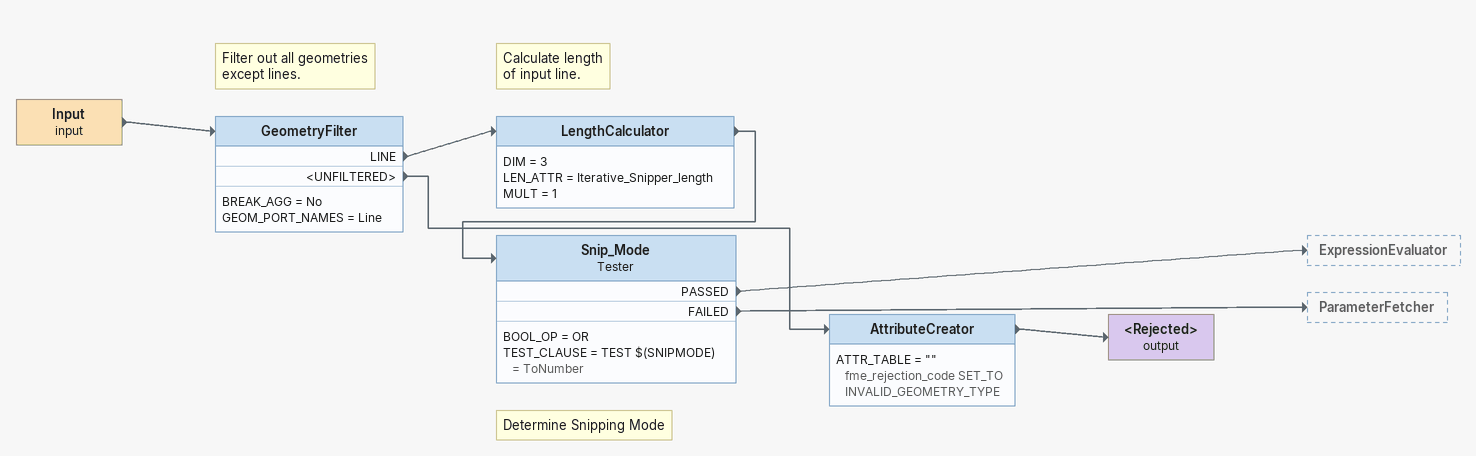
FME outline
Input (input)
    -> GeometryFilter
Note: Filter out all geometries / except lines.
GeometryFilter
    BREAK_AGG = No
    GEOM_PORT_NAMES = Line
    LINE -> LengthCalculator
    <UNFILTERED> -> AttributeCreator
Note: Calculate length / of input line.
LengthCalculator
    DIM = 3
    LEN_ATTR = Iterative_Snipper_length
    MULT = 1
    -> Snip_Mode
Note: Determine Snipping Mode
Snip_Mode: Tester
    BOOL_OP = OR
    TEST_CLAUSE = TEST $(SNIPMODE) = ToNumber
    PASSED -> ExpressionEvaluator
    FAILED -> ParameterFetcher
AttributeCreator
    ATTR_TABLE = "" fme_rejection_code SET_TO INVALID_GEOMETRY_TYPE
    -> <Rejected> (output)
<Rejected> (output)
